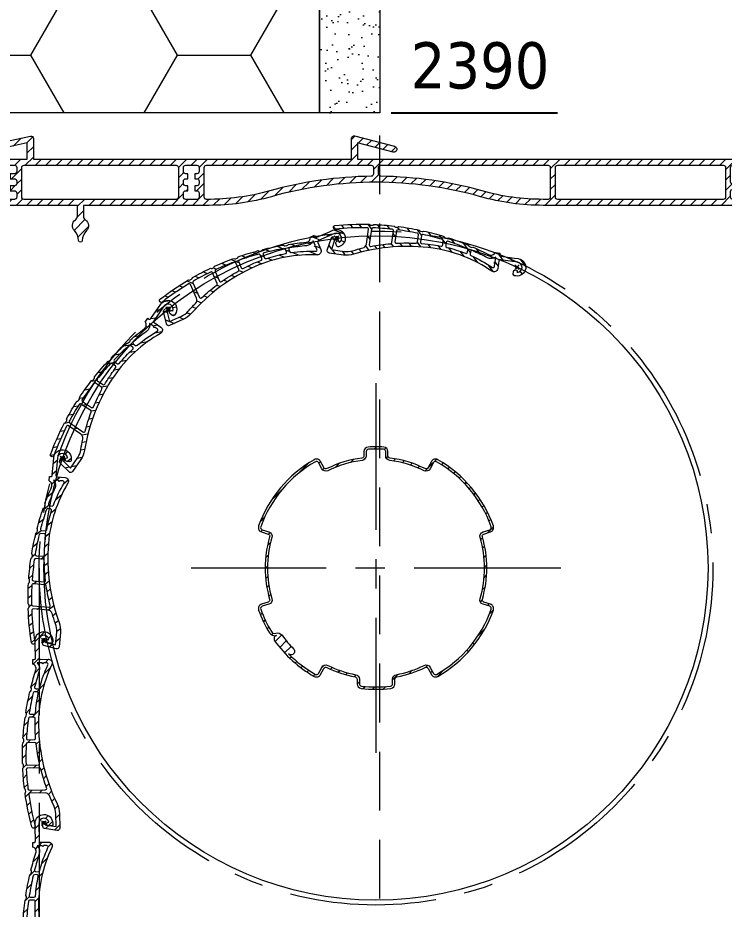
# Model space of a CAD drawing. Header units: millimetres. Extents: x -20000 to 230000, y -17405 to 25402.
# Drawn here: x 165039.1 to 165192.1, y -3788 to -3595.1 of the extents above; entities that cross this region are included whole.
import ezdxf

# ---------------------------------------------------------------- set-up
doc = ezdxf.new("R2010")
doc.units = ezdxf.units.MM
doc.header["$PDMODE"] = 35
doc.header["$PDSIZE"] = 0.5
doc.linetypes.add('AXES', pattern=[50.800000000000004, 31.75, -6.35, 6.35, -6.35])
doc.linetypes.add('CACHE', pattern=[9.524999999999999, 6.35, -3.175])
doc.layers.get('0').update_dxf_attribs({"lineweight": 13})
doc.layers.get('Defpoints').update_dxf_attribs({"true_color": 0xc2a584})
doc.layers.add('0 - Invisible', color=43, linetype='Continuous', lineweight=0, plot=False)
for name, color, linetype, lineweight in [('1 - Acier', 160, 'Continuous', 13), ('1 - Axe', 1, 'AXES', 0), ('1 - Cotation', 32, 'Continuous', 13), ('1 - INTERROMPU', 253, 'CACHE', 13), ('1 - Isolant', 132, 'Continuous', 13), ('1 - Platre', 252, 'Continuous', 13), ('1 - PVC', 7, 'Continuous', 13)]:
    doc.layers.add(name, color=color, linetype=linetype, lineweight=lineweight)
doc.styles.add('Texte Poralu', font='tahomabd.ttf')
doc.dimstyles.new('100 - 1000', dxfattribs={"dimtxt": 15, "dimasz": 15, "dimexe": 5, "dimexo": 2.5, "dimgap": 8, "dimtad": 1, "dimdec": 1, "dimtxsty": 'Texte Poralu', "dimcen": 10, "dimazin": 0, "dimtfac": 1, "dimtdec": 1, "dimtmove": 0, "dimatfit": 3, "dimfxl": 1, "dimarcsym": 0})
doc.dimstyles.new('30 - 1000', dxfattribs={"dimtxt": 10, "dimasz": 10, "dimexe": 5, "dimexo": 2.5, "dimgap": 5, "dimtad": 1, "dimdec": 1, "dimtxsty": 'Texte Poralu', "dimcen": 5, "dimazin": 0, "dimtfac": 1, "dimtdec": 1, "dimtmove": 0, "dimatfit": 3, "dimfxl": 1, "dimarcsym": 0})

# ---------------------------------------------------------------- blocks, each defined once
blk = doc.blocks.new('*U473')
at = {"layer": '1 - Isolant'}
h = blk.add_hatch(dxfattribs=at)
h.set_pattern_fill('HONEY', color=256, scale=5)
h.set_pattern_definition([(0, (-58597.14088961185, -19397.49265059368), (23.8125, 13.748153225), [15.875, -31.75]), (120, (-58597.14088961185, -19397.49265059368), (-23.81249994797095, 13.74815331511695), [15.87499999999993, -31.74999999999986]), (59.99999999999999, (-58597.14088961185, -19397.49265059368), (5.202904551637744e-08, 27.49630654011694), [-31.75, 15.875])])
h.paths.add_polyline_path([(9.553002256405232e-11, -300.0000000003563), (87.00000000008097, -300.0000000003563), (86.99999999999818, -190), (-1.818989403545856e-12, -190)])
at = {"layer": '1 - Platre'}
h = blk.add_hatch(dxfattribs=at)
h.set_pattern_fill('AR-SAND', color=256, scale=0.1)
h.set_pattern_definition([(37.50000000000001, (-58597.14088961185, -19397.49265059368), (-0.1600031295984046, 4.894132373293424), [0, -3.860800000000001, 0, -4.318000000000001, 0, -4.1275]), (7.499999999999999, (-58597.14088961185, -19397.49265059368), (4.495232831380027, 7.168251005683543), [0, -2.0828, 0, -3.4798, 0, -1.3335]), (327.5, (-58600.26508961185, -19397.49265059368), (7.90992370241458, 0.01437184678545691), [0, -1.27, 0, -4.572, 0, -5.969]), (317.5, (-58600.26508961185, -19397.49265059368), (7.635564524722972, 2.229293232572162), [0, -0.635, 0, -2.9972, 0, -3.429])])
h.paths.add_polyline_path([(100.0000000000882, -300.0000000003563), (99.99999999999818, -190), (86.99999999999818, -190), (87.00000000008097, -300.0000000003563)])
at = {"layer": '0 - Invisible'}
for points in [[(9.553002256405232e-11, -300.0000000003563), (87.00000000008097, -300.0000000003563)], [(87.00000000008097, -300.0000000003563), (100.0000000000882, -300.0000000003563)]]:
    blk.add_lwpolyline(points, dxfattribs=at)
at = {"layer": '1 - Isolant'}
blk.add_lwpolyline([(87.00000000008097, -300.0000000003563), (86.99999999999818, -190), (-1.818989403545856e-12, -190), (9.553002256405232e-11, -300.0000000003563)], dxfattribs=at)
at = {"layer": '1 - Platre'}
blk.add_lwpolyline([(100.0000000000882, -300.0000000003563), (99.99999999999818, -190), (86.99999999999818, -190), (87.00000000008097, -300.0000000003563)], dxfattribs=at)
blk = doc.blocks.new('*D1036')
at = {"layer": '1 - Cotation', "color": 0, "lineweight": -2, "transparency": 16777216}
for p, q in [((165415.0000000001, -3505.668358777199), (165357.4999999999, -3505.668358777199)), ((165362.4999999999, -3520.668358777199), (165362.4999999999, -3790.668358777184)), ((165020.0000000001, -3805.668358777184), (165367.4999999999, -3805.668358777184))]:
    blk.add_line(p, q, dxfattribs=at)
at = {"layer": '1 - Cotation', "color": 0, "transparency": 16777216}
for points in [[(165359.9999999999, -3520.668358777199), (165364.9999999999, -3520.668358777199), (165362.4999999999, -3505.668358777199)], [(165359.9999999999, -3790.668358777184), (165364.9999999999, -3790.668358777184), (165362.4999999999, -3805.668358777184)]]:
    blk.add_solid(points, dxfattribs=at)
at = {"layer": 'Defpoints', "color": 0, "transparency": 16777216}
for p in [(165417.5000000001, -3505.668358777199), (165017.5000000001, -3805.668358777184), (165362.4999999999, -3805.668358777184)]:
    blk.add_point(p, dxfattribs=at)
at = {"layer": '1 - Cotation', "color": 0, "transparency": 16777216, "insert": (165346.9999999999, -3655.668358777164), "char_height": 15, "attachment_point": 5, "rotation": 90, "style": 'Texte Poralu'}
blk.add_mtext('RET', dxfattribs=at)
blk = doc.blocks.new('*D1045')
at = {"layer": 'Defpoints', "color": 0, "lineweight": -2, "transparency": 16777216}
for p, q in [((165020.0000000001, -3505.668358777199), (165273.2423101744, -3505.668358777199)), ((165268.2423101744, -3795.668358777184), (165268.2423101744, -3515.668358777199)), ((165020.0000000001, -3805.668358777184), (165273.2423101744, -3805.668358777184))]:
    blk.add_line(p, q, dxfattribs=at)
at = {"layer": 'Defpoints', "color": 0, "transparency": 16777216}
for p in [(165017.5000000001, -3505.668358777199), (165268.2423101744, -3505.668358777199), (165017.5000000001, -3805.668358777184)]:
    blk.add_point(p, dxfattribs=at)
for points in [[(165266.5756435077, -3515.668358777199), (165269.908976841, -3515.668358777199), (165268.2423101744, -3505.668358777199)], [(165266.5756435077, -3795.668358777184), (165269.908976841, -3795.668358777184), (165268.2423101744, -3805.668358777184)]]:
    blk.add_solid(points, dxfattribs=at)
at = {"layer": 'Defpoints', "color": 0, "transparency": 16777216, "insert": (165258.034116756, -3655.668358777164), "char_height": 10, "attachment_point": 5, "rotation": 90, "style": 'Texte Poralu'}
blk.add_mtext('300', dxfattribs=at)
blk = doc.blocks.new('Rehau - VR MB 190 - Caisson face dessus')
at = {"layer": '1 - PVC'}
h = blk.add_hatch(dxfattribs=at)
h.set_pattern_fill('ANSI31', color=256, scale=0.5, style=0)
h.set_pattern_definition([(45, (0, -23), (-1.122532015133644, 1.122532015133644), [])])
h.paths.add_polyline_path([(0, 0), (-1.30000000000291, 0), (-1.30000000000291, -5), (-103.6000000000058, -5), (-103.6000000000058, -1.499729683448095), (-95.91209513525246, -3.479464190488216, 1), (-95.58790486474754, -2.220535809523426), (-104.2753114344086, 0.01658325811149552, 0.4901149396407558), (-104.8999999999942, -0.4676199653767981), (-104.8999999999942, -5), (-173.8000000000029, -5), (-173.8000000000029, -0.5059667757595889, 0.4779336225910771), (-174.4054816911375, -0.01721979328431189), (-184.5871261984867, -2.214628922869451, 1), (-184.3128738015221, -3.48537107714219), (-175.1000000000058, -1.497042670496739), (-175.1000000000058, -5), (-192.1000000000058, -5, 0.4142135623730951), (-195.1000000000058, -8), (-195.1000000000058, -22.5), (-192.8000000000029, -22.5, 0.6681786379194443), (-192.0928932188108, -20.79289321880788), (-193.8000000000029, -19.08578643761575), (-193.8000000000029, -8, -0.4142135623730951), (-192.1000000000058, -6.299999999988358), (-183.6000000000058, -6.299999999988358, -0.4142135623730951), (-183.1000000000058, -6.799999999988358), (-183.1000000000058, -22.5, 0.7002075382097579), (-182.2169777784438, -22.82139380485751), (-180.5169777784467, -20.79541269742185, 0.3888787318536968), (-180.5464466094127, -20.12046550196828), (-181.8000000000029, -18.86691211140715), (-181.8000000000029, -15), (-164.25, -15), (-164.25, -17.32876848225715, -0.2490694201742619), (-164.6900000000023, -18.1572610893636, 0.4738594639456429), (-164.9018622759031, -20.4693856893573), (-164.8999908398982, -20.4712232426391, -0.2004692442629366), (-163.9999967667973, -22.60160820331657, 0.9956274607924341), (-163.2000045008317, -22.60189747536788), (-163.2000032293581, -22.6016073289793, -0.200469168454592), (-162.3000091598951, -20.47122324269731, 0.4726726556039848), (-162.5030204101786, -18.162007441686), (-162.5099999960512, -18.15726109204115, -0.2490694214405701), (-162.9499999999971, -17.32876848225715), (-162.9499999999971, -15), (-135.7939221417182, -15, 0.06874593423649897), (-122.2381460586766, -13.12734082399402, -0.1381447409988733), (-76.961853941335, -13.12734082399402, 0.06874593423648462), (-63.40607785827888, -15), (-16.64432660114835, -15, -0.5205670505521435), (-16.17448029074876, -15.67101007164456), (-17.86984631039377, -20.32898992835544, 0.5205670505517205), (-17.39999999999418, -21), (-15.0893637824629, -21, -0.3394542588623574), (-14.89617861720035, -21.14823619095841), (-14.39999999999418, -23), (-0.5, -23, 0.4142135623730951), (0, -22.5), (0, -20.15000000002328, 1), (-1.30000000000291, -20.15000000002328), (-1.30000000000291, -21.20000000001164, -0.4142135623730951), (-1.80000000000291, -21.70000000001164), (-7, -21.70000000001164, -0.4142135623730951), (-7.5, -21.20000000001164), (-7.5, -15.79999999998836, -0.4142135623730951), (-7, -15.29999999998836), (-1.80000000000291, -15.29999999998836, -0.4142135623730951), (-1.30000000000291, -15.79999999998836), (-1.30000000000291, -16.75, 1), (-0.8000000000029104, -16.75), (-0.8000000000029104, -16.70000000001164, -0.4142135623730951), (-0.6000000000058208, -16.5), (0.8999999999941792, -16.5, 0.4142135623737055), (1.5, -15.90000000002328, 0.4142135623728544), (0.8999999999941792, -15.20000000001164), (0, -15.20000000001164)])
h.paths.add_polyline_path([(-140.8000000000029, -9.25), (-140.3500000000058, -9.25), (-140.3500000000058, -8.150000000023283), (-140.8000000000029, -8.150000000023283, -0.4142135623730951), (-141.3000000000029, -7.650000000023283), (-141.3000000000029, -6.799999999988358, -0.4142135623730951), (-140.8000000000029, -6.299999999988358), (-138.3999999999942, -6.299999999988358, -0.4142135623730951), (-137.8999999999942, -6.799999999988358), (-137.8999999999942, -7.650000000023283, -0.4142135623730951), (-138.3999999999942, -8.150000000023283), (-138.8500000000058, -8.150000000023283), (-138.8500000000058, -9.25), (-138.3999999999942, -9.25, -0.4142135623731618), (-137.8999999999942, -9.75), (-137.8999999999942, -10.25, -0.4142135623730951), (-138.3999999999942, -10.75), (-138.8500000000058, -10.75), (-138.8500000000058, -11.84999999997672), (-138.3999999999942, -11.84999999997672, -0.4142135623730951), (-137.8999999999942, -12.34999999997672), (-137.8999999999942, -13.20000000001164, -0.4142135623730951), (-138.3999999999942, -13.70000000001164), (-140.8000000000029, -13.70000000001164, -0.4142135623730951), (-141.3000000000029, -13.20000000001164), (-141.3000000000029, -12.34999999997672, -0.4142135623730951), (-140.8000000000029, -11.84999999997672), (-140.3500000000058, -11.84999999997672), (-140.3500000000058, -10.75), (-140.8000000000029, -10.75, -0.4142135623730951), (-141.3000000000029, -10.25), (-141.3000000000029, -9.75, -0.4142135623730951)], flags=16)
h.paths.add_polyline_path([(-142.3999999999942, -13.20000000001164, -0.4142135623730951), (-142.8999999999942, -13.70000000001164), (-175.8000000000029, -13.70000000001164, -0.4142135623730951), (-176.3000000000029, -13.20000000001164), (-176.3000000000029, -6.799999999988358, -0.4142135623730951), (-175.8000000000029, -6.299999999988358), (-142.8999999999942, -6.299999999988358, -0.4142135623730951), (-142.3999999999942, -6.799999999988358)], flags=16)
h.paths.add_polyline_path([(-136.8000000000029, -6.799999999988358, -0.4142135623730951), (-136.3000000000029, -6.299999999988358), (-100.6499999999942, -6.299999999988358, -0.4142135623728953), (-100.1499999999942, -6.799999999988358), (-100.1499999999942, -8.206462730187923, -0.4106126821967224), (-100.6438452520524, -8.706424847827293, 0.06565458274629217), (-122.5905962362449, -11.87602996238274, -0.06875213837987151), (-136.3025589063182, -13.69897293968825, -0.4127153763888642), (-136.8000000000029, -13.19897948770085)], flags=16)
h.paths.add_polyline_path([(-177.3999999999942, -9.75), (-177.3999999999942, -10.25, -0.4142135623730951), (-177.8999999999942, -10.75), (-178.8500000000058, -10.75), (-178.8500000000058, -11.84999999997672), (-177.8999999999942, -11.84999999997672, -0.4142135623730951), (-177.3999999999942, -12.34999999997672), (-177.3999999999942, -13.20000000001164, -0.4142135623730951), (-177.8999999999942, -13.70000000001164), (-181.3000000000029, -13.70000000001164, -0.4142135623730951), (-181.8000000000029, -13.20000000001164), (-181.8000000000029, -12.54999999998836, -0.4142135623730951), (-181.3000000000029, -12.04999999998836), (-180.3500000000058, -12.04999999998836), (-180.3500000000058, -10.75), (-181.3000000000029, -10.75, -0.4142135623730951), (-181.8000000000029, -10.25), (-181.8000000000029, -9.75, -0.4142135623730951), (-181.3000000000029, -9.25), (-180.3500000000058, -9.25), (-180.3500000000058, -7.950000000011642), (-181.3000000000029, -7.950000000011642, -0.4142135623730951), (-181.8000000000029, -7.450000000011642), (-181.8000000000029, -6.799999999988358, -0.4142135623730951), (-181.3000000000029, -6.299999999988358), (-177.8999999999942, -6.299999999988358, -0.4142135623730951), (-177.3999999999942, -6.799999999988358), (-177.3999999999942, -7.650000000023283, -0.4142135623730951), (-177.8999999999942, -8.150000000023283), (-178.8500000000058, -8.150000000023283), (-178.8500000000058, -9.25), (-177.8999999999942, -9.25, -0.4142135623728953)], flags=16)
h.paths.add_polyline_path([(-99.05000000000291, -8.206462730187923), (-99.05000000000291, -6.799999999988358, -0.4142135623730951), (-98.55000000000291, -6.299999999988358), (-62.35000000000582, -6.299999999988358, -0.4142135623728953), (-61.85000000000582, -6.799999999988358), (-61.85000000000582, -13.20000000001164, -0.4142135623725623), (-62.34999999999127, -13.70000000001164), (-63.40607785827888, -13.70000000001164, -0.06874593423649415), (-76.60940376317012, -11.87602996255737, 0.06565458274807222), (-98.55615474794467, -8.706424847827293, -0.4106126821957295)], flags=16)
h.paths.add_polyline_path([(-60.75, -6.799999999988358, -0.4142135623730951), (-60.25, -6.299999999988358), (-24.39999999999418, -6.299999999988358, -0.4142135623730285), (-23.89999999999418, -6.799999999988358), (-23.89999999999418, -13.20000000001164, -0.4142135623728287), (-24.39999999999418, -13.70000000001164), (-60.25, -13.70000000001164, -0.4142135623736944), (-60.75, -13.20000000001164)], flags=16)
h.paths.add_polyline_path([(-22.80000000000291, -6.799999999988358, -0.4142135623730951), (-22.30000000000291, -6.299999999988358), (-19.89999999999418, -6.299999999988358, -0.4142135623730951), (-19.39999999999418, -6.799999999988358), (-19.39999999999418, -9.900000000023283, -0.4142135623736278), (-19.89999999999418, -10.40000000002328), (-20.35000000000582, -10.40000000002328), (-20.35000000000582, -11.5), (-19.89999999999418, -11.5, -0.4142135623730951), (-19.39999999999418, -12), (-19.39999999999418, -13.20000000001164, -0.4142135623730951), (-19.89999999999418, -13.70000000001164), (-19.94999999999709, -13.70000000001164, -0.4142135623730951), (-20.44999999999709, -13.20000000001164), (-21.75, -13.20000000001164, -0.4142135623730951), (-22.25, -13.70000000001164), (-22.30000000000291, -13.70000000001164, -0.4142135623723626), (-22.80000000000291, -13.20000000001164), (-22.80000000000291, -12, -0.414213562372296), (-22.30000000000291, -11.5), (-21.85000000000582, -11.5), (-21.85000000000582, -10.40000000002328), (-22.30000000000291, -10.40000000002328, -0.4142135623725622), (-22.80000000000291, -9.900000000023283)], flags=16)
h.paths.add_polyline_path([(-18.30000000000291, -6.799999999988358, -0.4142135623730951), (-17.80000000000291, -6.299999999988358), (-1.80000000000291, -6.299999999988358, -0.4142135623730951), (-1.30000000000291, -6.799999999988358), (-1.30000000000291, -13.5, -0.4142135623736278), (-1.80000000000291, -14), (-7, -14, 0.4142135623731321), (-8.80000000000291, -15.79999999998836), (-8.80000000000291, -21.20000000001164, -0.4142135623730951), (-9.30000000000291, -21.70000000001164), (-13.40247491562332, -21.70000000001164), (-13.6426914826443, -20.8034995670896, 0.336273883426644), (-15.08080011735728, -19.70000000001164), (-16.25748159459908, -19.70000000001164), (-14.95287988372729, -16.11563625797862, 0.5205670505517457), (-16.64432660114835, -13.70000000001164), (-17.80000000000291, -13.70000000001164, -0.4142135623730951), (-18.30000000000291, -13.20000000001164)], flags=16)
for points in [[(-76.961853941335, -13.12734082399402, 0.1381447409988704), (-122.2381460586766, -13.12734082399402, -0.06874593423649415), (-135.7939221417182, -15), (-162.9499999999971, -15), (-162.9499999999971, -17.32876848225715, 0.2475759155176926), (-162.5146530638158, -18.15409685176564), (-162.5099999999948, -18.1572610893636, -0.4743948554258062), (-162.3000091598951, -20.47122324269731, 0.2002812641760695), (-163.1999937297951, -22.59943953668699), (-163.2000032331998, -22.60160820331657, -0.9959875415723302), (-163.9999967667973, -22.60160820331657, 0.2004692442629365), (-164.8999908398982, -20.4712232426391), (-164.9018622759031, -20.4693856893573, -0.4738594639456926), (-164.6900000000023, -18.1572610893636, 0.2490694201741676), (-164.25, -17.32876848225715), (-164.25, -15), (-181.8000000000029, -15), (-181.8000000000029, -18.86691211140715), (-180.5464466094127, -20.12046550196828, -0.3888787318536968), (-180.5169777784467, -20.79541269742185), (-182.2169777784438, -22.82139380485751, -0.7002075382097577), (-183.1000000000058, -22.5), (-183.1000000000058, -6.799999999988358, 0.414213562373095), (-183.6000000000058, -6.299999999988358), (-192.1000000000058, -6.299999999988358, 0.414213562373095), (-193.8000000000029, -8), (-193.8000000000029, -19.08578643761575), (-192.0928932188108, -20.79289321880788, -0.6681786379194442), (-192.8000000000029, -22.5), (-195.1000000000058, -22.5), (-195.1000000000058, -8, -0.414213562373095), (-192.1000000000058, -5), (-175.1000000000058, -5), (-175.1000000000058, -1.497042670496739), (-184.3128738015221, -3.48537107714219, -1.000000000000468), (-184.5871261984867, -2.214628922869451), (-174.4054816911375, -0.01721979328431189, -0.4779336225910769), (-173.8000000000029, -0.5059667757595889), (-173.8000000000029, -5), (-104.8999999999942, -5), (-104.8999999999942, -0.4676199653767981, -0.4901149396407558), (-104.2753114344086, 0.01658325811149552), (-95.58790486474754, -2.220535809523426, -0.9999999999990626), (-95.91209513525246, -3.479464190488216), (-103.6000000000058, -1.499729683448095), (-103.6000000000058, -5), (-1.30000000000291, -5), (-1.30000000000291, 0), (0, 0), (0, -15.20000000001164), (0.8999999999941792, -15.20000000001164, -0.4142135623734577), (1.5, -15.90000000002328, -0.414213562373095), (0.8999999999941792, -16.5), (-0.6000000000058208, -16.5, 0.414213562373095), (-0.8000000000029104, -16.70000000001164), (-0.8000000000029104, -16.75, -0.9999999999999999), (-1.30000000000291, -16.75), (-1.30000000000291, -15.79999999998836, 0.414213562373095), (-1.80000000000291, -15.29999999998836), (-7, -15.29999999998836, 0.414213562373095), (-7.5, -15.79999999998836), (-7.5, -21.20000000001164, 0.414213562373095), (-7, -21.70000000001164), (-1.80000000000291, -21.70000000001164, 0.414213562373095), (-1.30000000000291, -21.20000000001164), (-1.30000000000291, -20.15000000002328, -0.9999999999999999), (0, -20.15000000002328), (0, -22.5, -0.414213562373095), (-0.5, -23), (-14.39999999999418, -23), (-14.89617861720035, -21.14823619095841, 0.3394542588623574), (-15.0893637824629, -21), (-17.39999999999418, -21, -0.5205670505517206), (-17.86984631039377, -20.32898992835544), (-16.17448029074876, -15.67101007164456, 0.5205670505521435), (-16.64432660114835, -15), (-63.40607785827888, -15, -0.06874593423649415)], [(-177.3999999999942, -13.20000000001164, -0.414213562373095), (-177.8999999999942, -13.70000000001164), (-181.3000000000029, -13.70000000001164, -0.414213562373095), (-181.8000000000029, -13.20000000001164), (-181.8000000000029, -12.54999999998836, -0.414213562373095), (-181.3000000000029, -12.04999999998836), (-180.3500000000058, -12.04999999998836), (-180.3500000000058, -10.75), (-181.3000000000029, -10.75, -0.414213562373095), (-181.8000000000029, -10.25), (-181.8000000000029, -9.75, -0.414213562373095), (-181.3000000000029, -9.25), (-180.3500000000058, -9.25), (-180.3500000000058, -7.950000000011642), (-181.3000000000029, -7.950000000011642, -0.414213562373095), (-181.8000000000029, -7.450000000011642), (-181.8000000000029, -6.799999999988358, -0.414213562373095), (-181.3000000000029, -6.299999999988358), (-177.8999999999942, -6.299999999988358, -0.414213562373095), (-177.3999999999942, -6.799999999988358), (-177.3999999999942, -7.650000000023283, -0.414213562373095), (-177.8999999999942, -8.150000000023283), (-178.8500000000058, -8.150000000023283), (-178.8500000000058, -9.25), (-177.8999999999942, -9.25, -0.414213562373095), (-177.3999999999942, -9.75), (-177.3999999999942, -10.25, -0.414213562373095), (-177.8999999999942, -10.75), (-178.8500000000058, -10.75), (-178.8500000000058, -11.84999999997672), (-177.8999999999942, -11.84999999997672, -0.414213562373095), (-177.3999999999942, -12.34999999997672)], [(-176.3000000000029, -13.20000000001164), (-176.3000000000029, -6.799999999988358, -0.414213562373095), (-175.8000000000029, -6.299999999988358), (-142.8999999999942, -6.299999999988358, -0.414213562373095), (-142.3999999999942, -6.799999999988358), (-142.3999999999942, -13.20000000001164, -0.414213562373095), (-142.8999999999942, -13.70000000001164), (-175.8000000000029, -13.70000000001164, -0.414213562373095)], [(-141.3000000000029, -12.34999999997672, -0.414213562373095), (-140.8000000000029, -11.84999999997672), (-140.3500000000058, -11.84999999997672), (-140.3500000000058, -10.75), (-140.8000000000029, -10.75, -0.414213562373095), (-141.3000000000029, -10.25), (-141.3000000000029, -9.75, -0.414213562373095), (-140.8000000000029, -9.25), (-140.3500000000058, -9.25), (-140.3500000000058, -8.150000000023283), (-140.8000000000029, -8.150000000023283, -0.414213562373095), (-141.3000000000029, -7.650000000023283), (-141.3000000000029, -6.799999999988358, -0.414213562373095), (-140.8000000000029, -6.299999999988358), (-138.3999999999942, -6.299999999988358, -0.414213562373095), (-137.8999999999942, -6.799999999988358), (-137.8999999999942, -7.650000000023283, -0.414213562373095), (-138.3999999999942, -8.150000000023283), (-138.8500000000058, -8.150000000023283), (-138.8500000000058, -9.25), (-138.3999999999942, -9.25, -0.414213562373095), (-137.8999999999942, -9.75), (-137.8999999999942, -10.25, -0.414213562373095), (-138.3999999999942, -10.75), (-138.8500000000058, -10.75), (-138.8500000000058, -11.84999999997672), (-138.3999999999942, -11.84999999997672, -0.414213562373095), (-137.8999999999942, -12.34999999997672), (-137.8999999999942, -13.20000000001164, -0.414213562373095), (-138.3999999999942, -13.70000000001164), (-140.8000000000029, -13.70000000001164, -0.414213562373095), (-141.3000000000029, -13.20000000001164)], [(-136.8000000000029, -13.19897948775906), (-136.8000000000029, -6.799999999988358, -0.414213562373095), (-136.3000000000029, -6.299999999988358), (-100.6499999999942, -6.299999999988358, -0.414213562373095), (-100.1499999999942, -6.799999999988358), (-100.1499999999942, -8.206462730187923, -0.4106126821967224), (-100.6438452520524, -8.706424847827293, 0.06565458274629217), (-122.5905962362449, -11.87602996238274, -0.06875213837987151), (-136.3025589063182, -13.69897293968825, -0.4127153763857373)], [(-63.40607785827888, -13.70000000001164, -0.06874593423649415), (-76.60940376317012, -11.87602996255737, 0.06565458274807222), (-98.55615474794467, -8.706424847827293, -0.4106126821959256), (-99.05000000000291, -8.206462730187923), (-99.05000000000291, -6.799999999988358, -0.414213562373095), (-98.55000000000291, -6.299999999988358), (-62.35000000000582, -6.299999999988358, -0.414213562373095), (-61.85000000000582, -6.799999999988358), (-61.85000000000582, -13.20000000001164, -0.414213562373095), (-62.35000000000582, -13.70000000001164)], [(-60.25, -13.70000000001164, -0.414213562373095), (-60.75, -13.20000000001164), (-60.75, -6.799999999988358, -0.414213562373095), (-60.25, -6.299999999988358), (-24.39999999999418, -6.299999999988358, -0.414213562373095), (-23.89999999999418, -6.799999999988358), (-23.89999999999418, -13.20000000001164, -0.4142135623738942), (-24.39999999999418, -13.70000000001164)], [(-21.75, -13.20000000001164, -0.414213562373095), (-22.25, -13.70000000001164), (-22.30000000000291, -13.70000000001164, -0.414213562373095), (-22.80000000000291, -13.20000000001164), (-22.80000000000291, -12, -0.414213562373095), (-22.30000000000291, -11.5), (-21.85000000000582, -11.5), (-21.85000000000582, -10.40000000002328), (-22.30000000000291, -10.40000000002328, -0.414213562373095), (-22.80000000000291, -9.900000000023283), (-22.80000000000291, -6.799999999988358, -0.414213562373095), (-22.30000000000291, -6.299999999988358), (-19.89999999999418, -6.299999999988358, -0.414213562373095), (-19.39999999999418, -6.799999999988358), (-19.39999999999418, -9.900000000023283, -0.414213562373095), (-19.89999999999418, -10.40000000002328), (-20.35000000000582, -10.40000000002328), (-20.35000000000582, -11.5), (-19.89999999999418, -11.5, -0.414213562373095), (-19.39999999999418, -12), (-19.39999999999418, -13.20000000001164, -0.414213562373095), (-19.89999999999418, -13.70000000001164), (-19.94999999999709, -13.70000000001164, -0.414213562373095), (-20.44999999999709, -13.20000000001164)], [(-14.95287988372729, -16.11563625797862, 0.5205670505519059), (-16.64432660114835, -13.70000000001164), (-17.80000000000291, -13.70000000001164, -0.414213562373095), (-18.30000000000291, -13.20000000001164), (-18.30000000000291, -6.799999999988358, -0.414213562373095), (-17.80000000000291, -6.299999999988358), (-1.80000000000291, -6.299999999988358, -0.414213562373095), (-1.30000000000291, -6.799999999988358), (-1.30000000000291, -13.5, -0.414213562373095), (-1.80000000000291, -14), (-7, -14, 0.414213562373095), (-8.80000000000291, -15.79999999998836), (-8.80000000000291, -21.20000000001164, -0.414213562373095), (-9.30000000000291, -21.70000000001164), (-13.40247491562332, -21.70000000001164), (-13.63825860340148, -20.82004329765914, 0.3394542588655843), (-15.08080011737184, -19.70000000001164), (-16.25748159459908, -19.70000000001164)]]:
    blk.add_lwpolyline(points, format="xyb", close=True, dxfattribs=at)
blk = doc.blocks.new('Rehau - Lame PVC 37mm')
at = {"layer": '1 - PVC', "linetype": 'ByBlock'}
h = blk.add_hatch(dxfattribs=at)
h.set_pattern_fill('ANSI31', color=256, scale=0.5, angle=0.126606431771055, style=0)
h.set_pattern_definition([(45.12660643177106, (-93264.76008070685, -324254.690680484), (-1.125009730554089, 1.120048818649712), [])])
h.paths.add_polyline_path([(1.714819504019033, -5.214318746251593, 0.5511978196300185), (0.9723604141890974, -4.083444039644746), (-0.7273737736850308, -4.113505487230213, -0.4142135623728732), (-1.032631826981742, -3.818857356514854), (-1.099828003907533, -0.01945152490407054, -0.9125200992130532), (1.0779596124612, 0.2190960380667093), (0.9963069990171789, 0.2176519324257242, 1), (1.010453562585099, -0.5822229794739542), (1.610359746538961, -0.5716130568343942, 0.4142135623730951), (1.905007877181561, -0.2663550035376829), (1.899702915832677, 0.03359808846835222, 1), (-1.899702915836315, -0.03359808844288636), (-1.884724016594191, -0.8805349201011268), (-1.832506738925076, -3.833003920111878, -0.4142135623729841), (-2.127154869553124, -4.138261973408589), (-2.427107961530055, -4.143566934815681), (-2.409424757077431, -5.143410574719383, -0.4257673716841065), (-1.728794576616565, -6.414352431618681, 0.01620998676106852), (-2.807218696574637, -10.15122786893517, -0.2671777657055815), (-2.697188484542494, -10.53475884588443), (-2.778296076039624, -10.86630664587028, -0.2671777657425786), (-3.052953319218432, -11.15573030869018, 0.01918080816048403), (-3.935336504802763, -15.67203984149273, -0.2671777657709143), (-3.789811995027776, -16.04355737126207), (-3.836533881172727, -16.36097780337332, -0.2671777657425248), (-4.082936195396542, -16.67480666972006, 0.01888716454936471), (-4.534981043079824, -21.18350525161259, -0.2671777657769592), (-4.355786255358908, -21.54000474095119), (-4.372449649354166, -21.84942247539766, -0.2671777657426368), (-4.588894852351586, -22.18461515418494, 0.0187627535662359), (-4.624574034549369, -26.68594990550082, -0.2671777657345661), (-4.413469406312288, -27.02453149653047), (-4.401808018565134, -27.33182858892724, -0.2671777657426213), (-4.586645303135811, -27.68543548365597, 0.01837873757177009), (-4.221003117521832, -32.07965683897964, -0.2671777657717513), (-3.980265355292431, -32.39785172844313), (-3.940207543915676, -32.70870834270499, -0.2671777657425649), (-4.092413365522589, -33.07753898903502, 0.03101518117592296), (-2.625569942438233, -40.36792677724043, 1), (-1.900885916738844, -40.17470912049066, -0.02919966321162377), (-3.289334213319307, -33.40112205968944, -0.4516523367025826), (-2.997735446393563, -33.05817854836823), (0.2356831054476061, -33.00099240541931, -0.3073428888730853), (1.176069518476652, -33.61532497040935, 0.01435219423901755), (2.14049702412558, -35.74930875645259, -0.109302778989515), (2.563766137782295, -37.51386061376434), (2.613087130388521, -40.30256788114093), (0.5272464262798167, -39.97269671103459), (0.3844792175350449, -39.47524169828284, 1), (-0.3844792176114424, -39.69592909027597), (-0.1538411499223002, -40.4995594473603, 0.2914734195860076), (0.0876563225301652, -40.71311900277396), (2.841259194492523, -41.14859530709691, 0.4663076581549498), (3.419284249057455, -40.64589149256244), (3.363641049711077, -37.49971405022552, 0.1093027789895115), (2.859749247754735, -35.39905707708567, -0.1093027789895104), (-1.171385168041525, -18.59380129243254, -0.1155842053063257)])
h.paths.add_polyline_path([(-0.9166498274153128, -10.24916626409868, -0.335883614058648), (-1.201496806143041, -10.47288385465981), (-1.726007824750923, -10.48216034071993, -0.4957600664359051), (-2.021798612537168, -10.10725403252763, -0.01521468926219881), (-1.015320242981034, -6.645554454198646, 0.2801881099124297), (-1.435206662676137, -4.876141486764027), (-0.4141582783649937, -4.858083255780002), (-0.2106529094762664, -5.054515342942977), (-0.01422082238605071, -4.851009974039698), (0.5856627663870313, -4.84040045099573, -0.5520752951784766), (0.8637499142187153, -5.265212978834825, 0.04310768850686422)], flags=16)
h.paths.add_polyline_path([(-1.215849515692753, -11.49257419801324, 0.03472395736807975), (-1.836135062827452, -15.71313996026765, -0.3868883310387825), (-2.129952629200488, -15.99016461127212), (-2.872086571240288, -16.00328996982898, -0.4663014169116254), (-3.173709820855947, -15.65648101347506, -0.01844035211968467), (-2.332719462430759, -11.36931076793007, -0.343231967596597), (-2.045964314516823, -11.13792073152035), (-1.514225438428184, -11.12851641375346, -0.4842344503837259)], flags=16)
h.paths.add_polyline_path([(-1.906005910410386, -16.95249199123828, 0.01345481004343663), (-1.921267897998405, -18.60706369580475, 0.01572310492447271), (-1.795441812750141, -21.16620497581789, -0.432755081400528), (-2.089163616374208, -21.49030333299197), (-3.479591235447515, -21.51489439392935, -0.4379676411720863), (-3.784306111834667, -21.19613431500511, -0.01815319870559571), (-3.359069727523092, -16.91631708173554, -0.370072937406993), (-3.067117869404683, -16.6568409374031), (-2.211115066269485, -16.6417016976211, -0.4300651966317783)], flags=16)
h.paths.add_polyline_path([(-1.979785667763281, -22.13847052784877, -0.3871052119924793), (-1.676330832111489, -22.40515723366298, 0.02617847497811702), (-0.9824034126959305, -26.61248454796623, -0.4735072290034421), (-1.27013965754486, -26.97667821492541), (-3.567846003150407, -27.01731538005879, -0.4104194707977294), (-3.873010013254316, -26.72655744357508, -0.0180344198400874), (-3.849896115470983, -22.45385213646114, -0.3969906432147893), (-3.555459060460635, -22.1663378399262)], flags=16)
h.paths.add_polyline_path([(-0.9874174502056121, -27.62177964842886, -0.3485453327675345), (-0.6912150010484766, -27.84839344963439, 0.02633114905108518), (0.5747041551639995, -31.94631982724422, -0.5159739035901226), (0.2984312789176329, -32.34978099314503), (-3.154149870215406, -32.41084323918221, -0.3838509352138054), (-3.457208556459591, -32.14753328166444, -0.01764771400800701), (-3.821172003184984, -27.98219843670267, -0.4242610169779951), (-3.526880386694756, -27.66669251334861)], flags=16)
at = {"layer": '0 - Invisible'}
for p in [(-3.092281986027956e-11, 1.582520781084895e-10), (-3.092281986027956e-11, -39.5855853942503)]:
    blk.add_point(p, dxfattribs=at)
at = {"layer": '1 - PVC', "linetype": 'ByBlock'}
for points in [[(-3.289334213071925, -33.40112206131926, 0.02919966320385258), (-1.900885916738844, -40.17470912054887, -0.9999999999999999), (-2.625569942481889, -40.3679267770658, -0.03101518117852496), (-4.092413365522589, -33.07753898903502, 0.2671777657324635), (-3.940207543915676, -32.70870834270499), (-3.980265355306983, -32.39785172838492, 0.2671777657397485), (-4.221003117405417, -32.07965683985276, -0.01837873758005834), (-4.586645303135811, -27.68543548371417, 0.2671777657518239), (-4.401808018565134, -27.33182858892724), (-4.413469406297736, -27.02453149653047, 0.2671777657417282), (-4.624574034563921, -26.68594990474412, -0.01876275355664801), (-4.588894852366138, -22.18461515412673, 0.2671777657508857), (-4.372449649354166, -21.84942247539766), (-4.355786255358908, -21.54000474089298, 0.2671777657372588), (-4.534981043036169, -21.1835052509723, -0.01888716455050119), (-4.082936195396542, -16.67480666972006, 0.2671777657419026), (-3.836533881172727, -16.36097780337332), (-3.789811995027776, -16.04355737114565, 0.2671777657522957), (-3.935336504700899, -15.67203984091066, -0.01918080815136809), (-3.052953319218432, -11.15573030869018, 0.2671777657502162), (-2.778296076039624, -10.86630664587028), (-2.697188484557046, -10.53475884594263, 0.267177765747893), (-2.807218696167183, -10.15122786736356, -0.01620998675948405), (-1.728794576631117, -6.414352431676889, 0.4257673716890519), (-2.409424757077431, -5.143410574719383), (-2.427107961530055, -4.143566934815681), (-2.127154869553124, -4.138261973408589, 0.4142135623729631), (-1.832506738925076, -3.833003920111878), (-1.884724016594191, -0.8805349201011268), (-1.899702915836315, -0.03359808844288636, -0.9999999999999999), (1.899702915832677, 0.03359808846835222), (1.905007877181561, -0.2663550034794753, -0.4142135623729631), (1.610359746538961, -0.5716130568343942), (1.010453562585099, -0.5822229794739542, -0.9999999999999999), (0.9963069990171789, 0.2176519324257242), (1.0779596124612, 0.2190960380667093, 0.9125200992270702), (-1.099828003907533, -0.01945152490407054), (-1.032631826981742, -3.818857356573062, 0.4142135623732269), (-0.7273737736850308, -4.113505487230213), (0.9723604141745454, -4.083444039644746, -0.5614278116822617), (1.704122234861643, -5.236912422597015, 0.1153731096880187), (-1.171385168056077, -18.59380129243254, 0.1093027789954767), (2.859749247696527, -35.39905707696926, -0.1093027789954768), (3.363641049711077, -37.49971405022552), (3.419284249057455, -40.64589149262065, -0.466307658155324), (2.841259194492523, -41.14859530709691), (0.0876563225301652, -40.71311900277396, -0.2914734195828252), (-0.1538411499223002, -40.4995594473603), (-0.3844792176114424, -39.69592909027597, -0.9999999999999999), (0.3844792175350449, -39.47524169828284), (0.5272464262798167, -39.97269671103459), (2.613087130388521, -40.30256788114093), (2.563766137767743, -37.51386061376434, 0.1093027789954768), (2.140497024533033, -35.74930875732571, -0.01435219424329574), (1.176069518476652, -33.61532497040935, 0.3073428888714501), (0.2356831054476061, -33.00099240541931), (-2.997735446408115, -33.05817854836823, 0.4516523367110575), (-3.289334213319307, -33.40112205968944)], [(-2.021798612537168, -10.10725403252763, 0.4957600664448506), (-1.726007824750923, -10.48216034071993), (-1.201496806143041, -10.47288385465981, 0.3358836140597884), (-0.9166498274444166, -10.24916626421509, -0.04310768850383705), (0.8637499142187153, -5.265212978834825, 0.5520752951731924), (0.5856627663870313, -4.84040045099573), (-0.01422082238605071, -4.851009974039698), (-0.2106529094762664, -5.054515342942977), (-0.4141582783649937, -4.858083255780002), (-1.435206662676137, -4.876141486764027, -0.2801881099195058), (-1.015320242588132, -6.645554452976285, 0.01521468926072562), (-2.021798612144266, -10.10725403095603)], [(-3.173709820870499, -15.65648101341685, 0.4663014169189348), (-2.872086571240288, -16.00328996982898), (-2.129952629200488, -15.99016461127212, 0.386888331042875), (-1.836135062856556, -15.71313996067511, -0.03472395737247747), (-1.215849515692753, -11.49257419801324, 0.4842344503849417), (-1.514225438428184, -11.12851641375346), (-2.045964314531375, -11.13792073152035, 0.3432319675936996), (-2.33271946228524, -11.369310767348, 0.01844035211630522), (-3.173709820637669, -15.65648101207807)], [(-3.359069727290262, -16.91631708010573, 0.01815319870867587), (-3.784306111834667, -21.19613431500511, 0.4379676411769976), (-3.479591235447515, -21.51489439392935), (-2.089163616374208, -21.49030333299197, 0.432755081393259), (-1.795441812837453, -21.16620497482836, -0.01572310491856358), (-1.921267897998405, -18.60706369580475, -0.01345481004580287), (-1.906005910410386, -16.95249199129648, 0.4300651966346739), (-2.211115066269485, -16.6417016976211), (-3.067117869404683, -16.6568409374031, 0.3700729373991513), (-3.35906972750854, -16.91631708173554)], [(-3.849896115529191, -22.45385213791633, 0.01803441983204547), (-3.873010013254316, -26.72655744351687, 0.4104194708001088), (-3.567846003150407, -27.01731538005879), (-1.27013965754486, -26.97667821492541, 0.4735072289982746), (-0.9824034128414496, -26.61248454732595, -0.0261784749699074), (-1.676330832111489, -22.40515723366298, 0.3871052119876621), (-1.979785667763281, -22.13847052784877), (-3.555459060475187, -22.1663378399262, 0.3969906432217504), (-3.849896115470983, -22.45385213646114)], [(-3.457208556459591, -32.14753328160623, 0.3838509352075903), (-3.154149870215406, -32.41084323918221), (0.2984312789176329, -32.34978099308682, 0.5159739035987541), (0.5747041555569012, -31.94631982829196, -0.02633114905923456), (-0.6912150010484766, -27.84839344963439, 0.3485453327689463), (-0.9874174502056121, -27.62177964842886), (-3.526880386694756, -27.66669251340682, 0.4242610169826571), (-3.821172003126776, -27.982198437634, 0.01764771400933436), (-3.457208556284968, -32.1475332828868)]]:
    blk.add_lwpolyline(points, format="xyb", dxfattribs=at)
blk = doc.blocks.new("Rehau - VR MB - Axe d'enroulement de tablier")
at = {"layer": '1 - Acier'}
h = blk.add_hatch(dxfattribs=at)
h.set_pattern_fill('ANSI31', color=256, scale=0.5, style=0)
h.set_pattern_definition([(45, (-94429.73005305721, -323941.0149462163), (-1.122532015133644, 1.122532015133644), [])])
edge = h.paths.add_edge_path(flags=16)
edge.add_arc((-21.96588990332745, -13.3412773284851), 0.7999999999996751, 211.2729630896235, 287.9005059251897)
edge.add_arc((-21.33579161133284, -15.29204029238004), 1.249999999726837, 35.63037270254131, 107.9005059352971, ccw=False)
edge.add_arc((-7.615632569013542e-10, 1.493916101935611e-10), 24.99999999947445, 215.6303726941473, 224.4546441695646)
edge.add_arc((-18.38048058901586, -18.03386906110109), 0.7500000000113819, -135.545355827518, 44.45464417248189, ccw=False)
edge.add_arc((-8.468958867524634e-10, -1.501625490618608e-10), 26.49999999922651, 224.4546441693966, 240.2957724963092)
edge.add_arc((-12.88359171021176, -22.58346883524683), 0.5000000000073289, 240.2957724925018, 332.4999999967936)
edge.add_line((-12.44008629362907, -22.81434314189255), (-11.75399033551912, -21.49636506903926))
edge.add_arc((-10.86697950241033, -21.95811368213353), 0.9999999998734146, 63.66938280978047, 152.5000000053166, ccw=False)
edge.add_arc((-6.891651693763379e-10, 5.76967806864559e-10), 23.49999999999732, 243.6693828061661, 259.1781965808758)
edge.add_arc((-4.600000000344014, -24.06428889403417), 1.00000000000532, -3.6851588447461836e-10, 79.17819657954198, ccw=False)
edge.add_line((-3.600000000338696, -24.0642888940406), (-3.600000000338696, -25.05898042579656))
edge.add_arc((-3.100000000420704, -25.05898042581894), 0.4999999999179918, 179.9999999974356, 262.9478742658943)
edge.add_arc((-1.41268768560635e-10, 2.111733010679018e-11), 25.74999999960844, 262.9478742679311, 277.052125731014)
edge.add_arc((3.099999999678372, -25.05898042579866), 0.4999999999945739, 277.0521257317812, 360.0000000002398)
edge.add_line((3.599999999672946, -25.05898042579656), (3.599999999672946, -24.0642888940406))
edge.add_arc((4.599999999657622, -24.06428889408087), 0.9999999999846763, 100.82180341778218, 179.9999999976927, ccw=False)
edge.add_arc((-1.296474039236273e-11, 3.787192781601334e-11), 23.49999999953728, 280.8218034195011, 296.3306171942108)
edge.add_arc((10.86697950176034, -21.95811368219294), 0.9999999999266584, 27.500000000692694, 116.3306171962287, ccw=False)
edge.add_line((11.75399033486792, -21.49636506898105), (12.44008629297787, -22.81434314189255))
edge.add_arc((12.88359170951471, -22.58346883540306), 0.4999999998945194, 207.499999989753, 299.704227494045)
edge.add_arc((-6.339426761314826e-10, 6.104006189389111e-10), 26.5000000002984, 299.7042275039267, 340.2957724959593)
edge.add_arc((24.47758742119476, -8.766282793329099), 0.4999999999794342, 340.295772492804, 432.4999999971266)
edge.add_line((24.62794032096463, -8.289424317982139), (23.21084598364723, -7.842616189713681))
edge.add_arc((23.51155178285295, -6.888899239156997), 0.9999999997275465, 163.6693828176229, 252.5000000130139, ccw=False)
edge.add_arc((4.30119939665019e-10, 4.255794667503525e-10), 23.49999999926575, 343.6693828040145, 376.330617194976)
edge.add_arc((23.51155178315607, 6.888899239895647), 0.9999999999867965, 107.49999999963839, 196.3306171950294, ccw=False)
edge.add_line((23.21084598366178, 7.84261619063318), (24.62794032092097, 8.28942431884343))
edge.add_arc((24.47758742103908, 8.766282794306806), 0.5000000001241475, 287.5000000111045, 379.704227515427)
edge.add_arc((-8.900968850866775e-11, 6.238813909931196e-10), 26.49999999969702, 19.70422750418447, 60.29577249621705)
edge.add_arc((12.88359170954601, 22.58346883610812), 0.5000000000073289, 60.2957724925018, 152.4999999967937)
edge.add_line((12.44008629296331, 22.81434314275384), (11.75399033495523, 21.49636506990055))
edge.add_arc((10.86697950179552, 21.95811368304681), 0.9999999999425947, 243.6693828084862, 332.5000000040221, ccw=False)
edge.add_arc((-4.564268962781171e-10, -5.452704954223009e-11), 23.50000000051385, 63.66938280548402, 82.73084469734921)
edge.add_arc((3.099999999669418, 24.3030862242139), 0.9999999999964732, 180.0000000002296, 262.73084469729554, ccw=False)
edge.add_line((2.099999999672946, 24.30308622420989), (2.099999999672946, 25.19925594180813))
edge.add_arc((1.599999999640343, 25.19925594182343), 0.500000000032603, 359.9999999982473, 446.3669422759312)
edge.add_arc((1.182207768879294e-10, 2.106297358750453e-10), 25.75000000021832, 86.36694227870586, 93.63305772333808)
edge.add_arc((-1.600000000344379, 25.19925594180208), 0.4999999999943183, 93.63305772162217, 179.9999999993059)
edge.add_line((-2.100000000338696, 25.19925594180813), (-2.100000000338696, 24.30308622420989))
edge.add_arc((-3.100000000455531, 24.30308622428395), 1.000000000116835, 277.26915529869075, 359.9999999957567, ccw=False)
edge.add_arc((-5.414646508938858e-10, 1.072223199116706e-09), 23.49999999931849, 97.26915530263538, 116.3306171945006)
edge.add_arc((-10.86697950231575, 21.95811368316442), 1.000000000021657, 207.4999999974572, 296.33061719299303, ccw=False)
edge.add_line((-11.75399033553367, 21.49636506995876), (-12.44008629364362, 22.81434314275384))
edge.add_arc((-12.88359171018046, 22.58346883626435), 0.4999999998945194, 27.49999998975302, 119.7042274940451)
edge.add_arc((-3.180744556630088e-11, 2.50890863640052e-10), 26.5000000002984, 119.7042275039267, 160.2957724959593)
edge.add_arc((-24.47758742188851, 8.766282794219494), 0.4999999999432553, 160.2957724948618, 252.4999999991844)
edge.add_line((-24.62794032163038, 8.289424318901638), (-23.21084598431298, 7.84261619063318))
edge.add_arc((-23.51155178354841, 6.888899240047392), 0.9999999997642355, -16.330617183498816, 72.50000001189221, ccw=False)
edge.add_arc((-1.195200383108386e-09, 4.648158462853443e-10), 23.49999999916225, 163.6693828040146, 196.330617194976)
edge.add_arc((-23.51155178385152, -6.888899239005251), 1.000000000023486, -72.49999999923989, 16.33061719615108, ccw=False)
edge.add_line((-23.21084598432753, -7.842616189771888), (-24.62794032158672, -8.289424317982139))
edge.add_arc((-24.47758742170483, -8.766282793445514), 0.5000000001241475, 107.5000000111044, 199.704227515427)
edge.add_arc((-2.93852053800947e-10, 4.360458660812583e-10), 26.50000000003032, 199.7042275043826, 211.272963091275)
edge.add_line((-22.64965301292068, -13.75657000844376), (-22.64965301315351, -13.7565700079781))
edge = h.paths.add_edge_path()
edge.add_arc((-12.88359171019389, -22.58346883525452), 0.9999999999901631, 240.2957724932637, 332.4999999970118)
edge.add_line((-11.99658087704847, -23.04521744853128), (-11.31048491893853, -21.72723937567798))
edge.add_arc((-10.86697950240936, -21.95811368220728), 0.4999999999060908, 63.66938281226072, 152.5000000057949, ccw=False)
edge.add_arc((-9.405995982092463e-10, 5.308962158778741e-10), 23.9999999998775, 243.6693828067591, 259.1781965814628)
edge.add_arc((-4.600000000371934, -24.0642888940294), 0.5000000000332379, -1.2839791452279314e-09, 79.17819657409768, ccw=False)
edge.add_line((-4.100000000338696, -24.0642888940406), (-4.100000000338696, -25.05898042579656))
edge.add_arc((-3.10000000045363, -25.05898042584714), 0.9999999998850657, 179.999999997102, 262.9478742676091)
edge.add_arc((-1.558206837889694e-10, 8.353495672963618e-11), 26.2499999996677, 262.9478742679421, 277.052125731023)
edge.add_arc((3.099999999678372, -25.05898042579415), 0.9999999999945749, 277.0521257312159, 359.9999999998618)
edge.add_line((4.099999999672946, -25.05898042579656), (4.099999999672946, -24.0642888940406))
edge.add_arc((4.599999999622428, -24.06428889408211), 0.4999999999494822, 100.82180341457013, 179.9999999952433, ccw=False)
edge.add_arc((-1.523421389038049e-10, 3.292655037512304e-11), 23.9999999995884, 280.8218034197782, 296.3306171945266)
edge.add_arc((10.86697950175114, -21.95811368220152), 0.4999999999365397, 27.4999999991644, 116.33061719627759, ccw=False)
edge.add_line((11.31048491828733, -21.72723937561977), (11.99658087638272, -23.04521744853128))
edge.add_arc((12.88359170949011, -22.58346883545526), 0.9999999998637426, 207.4999999937926, 299.7042274970589)
edge.add_arc((-7.279830072093318e-10, 6.901039739659609e-10), 27.00000000041661, 299.7042275038447, 340.2957724958604)
edge.add_arc((24.47758742123636, -8.76628279331522), 0.9999999999477436, 340.2957724926434, 432.49999999936)
edge.add_line((24.77829322073558, -7.812565842620188), (23.36119888338908, -7.36575771435173))
edge.add_arc((23.51155178293588, -6.888899239124156), 0.4999999997984965, 163.6693828232701, 252.5000000173913, ccw=False)
edge.add_arc((6.404334840226511e-10, 4.092894256670437e-10), 23.99999999905874, 343.6693828042075, 376.3306171951748)
edge.add_arc((23.51155178314989, 6.888899239899389), 0.4999999999916901, 107.499999997846, 196.3306171947198, ccw=False)
edge.add_line((23.36119888341818, 7.365757715271229), (24.77829322066282, 7.81256584348148))
edge.add_arc((24.4775874209477, 8.766282794364283), 1.00000000019175, 287.5000000092028, 379.7042275121768)
edge.add_arc((5.658051804857678e-11, 7.214318031856237e-10), 26.99999999952801, 19.70422750436178, 60.29577249635644)
edge.add_arc((12.88359170953451, 22.58346883611187), 0.9999999999976432, 60.29577249296883, 152.4999999969799)
edge.add_line((11.99658087638272, 23.04521744939257), (11.31048491836009, 21.72723937648107))
edge.add_arc((10.86697950181697, 21.95811368308402), 0.4999999999524776, 243.66938280551182, 332.4999999990462, ccw=False)
edge.add_arc((-3.764233369452086e-10, 1.401829763381102e-10), 24.00000000033685, 63.66938280556703, 82.73084469746551)
edge.add_arc((3.099999999636367, 24.30308622421127), 0.4999999999634206, 180.000000000158, 262.73084470164895, ccw=False)
edge.add_line((2.599999999672946, 24.30308622420989), (2.599999999672946, 25.19925594180813))
edge.add_arc((1.599999999671353, 25.19925594184206), 1.000000000001593, 359.9999999980558, 446.366942277681)
edge.add_arc((1.182207768881287e-10, -2.994582359860942e-11), 26.25000000044797, 86.36694227868799, 93.63305772331704)
edge.add_arc((-1.600000000358929, 25.19925594180527), 0.9999999999797677, 93.63305772198079, 179.9999999998358)
edge.add_line((-2.600000000338696, 25.19925594180813), (-2.600000000338696, 24.30308622420989))
edge.add_arc((-3.100000000455531, 24.30308622424665), 0.5000000001168354, 277.2691552987017, 359.999999995788, ccw=False)
edge.add_arc((-6.141922526126109e-10, 9.920455568135367e-10), 23.99999999935182, 97.26915530236779, 116.3306171942663)
edge.add_arc((-10.86697950230357, 21.95811368315243), 0.5000000000117739, 207.4999999912141, 296.33061719054604, ccw=False)
edge.add_line((-11.31048491893853, 21.72723937659748), (-11.99658087706302, 23.04521744939257))
edge.add_arc((-12.88359171016313, 22.58346883632355), 0.9999999998540571, 27.49999999362937, 119.7042274968955)
edge.add_arc((6.223288551154837e-11, 1.711875086130021e-10), 27.00000000041661, 119.7042275038446, 160.2957724958605)
edge.add_arc((-24.4775874218877, 8.766282794230056), 0.9999999999432563, 160.29577249581, 252.4999999992875)
edge.add_line((-24.77829322138678, 7.812565843539687), (-23.36119888405483, 7.365757715271229))
edge.add_arc((-23.51155178362529, 6.888899240017778), 0.4999999998302908, -16.33061717952279, 72.50000001569748, ccw=False)
edge.add_arc((-1.404259819537401e-09, 4.853771504924428e-10), 23.99999999895524, 163.6693828042181, 196.3306171950406)
edge.add_arc((-23.51155178388233, -6.888899238987315), 0.500000000060174, -72.499999996616, 16.330617200257507, ccw=False)
edge.add_line((-23.36119888408393, -7.365757714409938), (-24.77829322132857, -7.812565842620188))
edge.add_arc((-24.47758742161345, -8.766282793502992), 1.00000000019175, 107.5000000092028, 199.7042275121769)
edge.add_arc((-2.691635359042266e-09, -4.332090242087361e-10), 26.99999999748081, 199.7042275046259, 211.2729630912553)
edge.add_arc((-21.96588990333198, -13.34127732848991), 1.29999999998716, 211.2729630905254, 287.9005059260916)
edge.add_arc((-21.33579161165688, -15.2920402926194), 0.7499999998643374, 107.9005059117382, 215.6303726789824)
edge.add_arc((-6.83371581544634e-10, 9.204015327668458e-11), 26.99999999949858, 215.6303726939314, 240.2957724962612)
for points in [[(-13.37911446830367, -23.45206379044112, 0.425526884326891), (-11.99658087704847, -23.04521744853128), (-11.31048491893853, -21.72723937567798, -0.4082482904595288), (-10.6452044106245, -21.50998891323115, 0.06777344739556322), (-4.506122449294708, -23.5731809573831, -0.359914690325547), (-4.100000000338696, -24.0642888940406), (-4.100000000338696, -25.05898042579656, 0.3786060428680529), (-3.22277227768609, -26.05141529409457, 0.06161921736126385), (3.222772276903925, -26.05141529415278, 0.3786060428587682), (4.099999999672946, -25.05898042579656), (4.099999999672946, -24.0642888940406, -0.3599146903516258), (4.506122448658061, -23.57318095749952, 0.06777344739575906), (10.64520440988599, -21.50998891323115, -0.4082482904777447), (11.31048491828733, -21.72723937561977), (11.99658087638272, -23.04521744853128, 0.425526884324408), (13.37911446739054, -23.45206379061574, 0.1789895499177308), (25.41903309122608, -9.103447516192773, 0.4255268843421889), (24.77829322073558, -7.812565842620188), (23.36119888338908, -7.36575771435173, -0.4082482904625164), (23.03172419566727, -6.748309458931999, 0.1434842029470085), (23.03172419574003, 6.748309459502252, -0.4082482904765262), (23.36119888341818, 7.365757715271229), (24.77829322066282, 7.81256584348148, 0.4255268843229028), (25.41903309113877, 9.10344751740331, 0.1789895499176355), (13.37911446765247, 23.45206379130241, 0.425526884328247), (11.99658087638272, 23.04521744939257), (11.31048491836009, 21.72723937648107, -0.4082482904595281), (10.64520440995875, 21.50998891409245, 0.08336362801342256), (3.036734693554536, 23.80710487273745, -0.3775237193492392), (2.599999999672946, 24.30308622420989), (2.599999999672946, 25.19925594180813, 0.3957611656548287), (1.663366336304534, 26.19724627615642, 0.03171503662694015), (-1.663366336984836, 26.19724627609821, 0.3957611656458949), (-2.600000000338696, 25.19925594180813), (-2.600000000338696, 24.30308622420989, -0.3775237193272805), (-3.036734694351253, 23.80710487262104, 0.08336362801342256), (-10.64520441044988, 21.50998891409245, -0.4082482904890406), (-11.31048491893853, 21.72723937659748), (-11.99658087706302, 23.04521744939257, 0.425526884324408), (-13.37911446805629, 23.45206379147703, 0.1789895499177308), (-25.41903309189183, 9.103447517054065, 0.4255268843254969), (-24.77829322138678, 7.812565843539687), (-23.36119888405483, 7.365757715271229, -0.4082482904681111), (-23.03172419633302, 6.74830945979329, 0.1434842029463637), (-23.03172419642033, -6.748309458524545, -0.4082482904765259), (-23.36119888408393, -7.365757714409938), (-24.77829322132857, -7.812565842620188, 0.4255268843229028), (-25.41903309180452, -9.103447516542019, 0.05052104877480978), (-23.07700495677818, -14.01612793267714, 0.3473933253751557), (-21.56631537676549, -14.57834652529573, 0.508041657305442), (-21.94538565770017, -15.72895572931748, 0.1080405669662055)], [(-22.64965301315351, -13.7565700079781, 0.3473933253751557), (-21.71999788698849, -14.10255068037668, -0.3262233110811976), (-20.31980153493168, -14.56384789749291, 0.03852218599820703), (-17.84512678548163, -17.50861073888382, -0.9999999999999999), (-18.9158343925501, -18.55912738331835, 0.06923024752895976), (-13.13135308927849, -23.01776631284747, 0.4255268843296935), (-12.44008629362907, -22.81434314189255), (-11.75399033551912, -21.49636506903926, -0.4082482904697176), (-10.42342931877465, -21.0618641441456, 0.06777344739558967), (-4.412244898294375, -23.08207302078381, -0.3599146903478671), (-3.600000000338696, -24.0642888940406), (-3.600000000338696, -25.05898042579656, 0.3786060428578337), (-3.161386139048773, -25.55519785991646, 0.0616192173612723), (3.161386138295711, -25.55519785997467, 0.3786060428578337), (3.599999999672946, -25.05898042579656), (3.599999999672946, -24.0642888940406, -0.3599146903478672), (4.412244897657729, -23.08207302084202, 0.06777344739558967), (10.42342931800704, -21.06186414420381, -0.4082482904697174), (11.75399033486792, -21.49636506898105), (12.44008629297787, -22.81434314189255, 0.4255268843296935), (13.13135308842357, -23.01776631296389, 0.1789895499178063), (24.94831025619533, -8.934865154768431, 0.4255268843298524), (24.62794032096463, -8.289424317982139), (23.21084598364723, -7.842616189713681, -0.4082482904689791), (22.55189660821816, -6.607719678641388, 0.1434842029469824), (22.55189660833457, 6.607719679095226, -0.4082482904689791), (23.21084598366178, 7.84261619063318), (24.62794032092097, 8.28942431884343, 0.4255268843298524), (24.94831025615167, 8.934865155862553, 0.1789895499178063), (13.13135308861274, 23.01776631370876, 0.4255268843296934), (12.44008629296331, 22.81434314275384), (11.75399033495523, 21.49636506990055, -0.4082482904697174), (10.4234293181089, 21.06186414500689, 0.08336362801327628), (2.973469387421574, 23.31112352120681, -0.3775237193271797), (2.099999999672946, 24.30308622420989), (2.099999999672946, 25.19925594180813, 0.3957611656450313), (1.631683167974188, 25.69825110901138, 0.03171503662695391), (-1.63168316865449, 25.69825110895317, 0.3957611656450313), (-2.100000000338696, 25.19925594180813), (-2.100000000338696, 24.30308622420989, -0.3775237193271797), (-2.973469388261947, 23.3111235211486, 0.08336362801327628), (-10.42342931857092, 21.0618641450651, -0.4082482904697174), (-11.75399033553367, 21.49636506995876), (-12.44008629364362, 22.81434314275384, 0.4255268843296934), (-13.13135308908932, 23.01776631382518, 0.1789895499178063), (-24.94831025686108, 8.934865155629723, 0.4255268843298526), (-24.62794032163038, 8.289424318901638), (-23.21084598431298, 7.84261619063318, -0.4082482904689791), (-22.55189660888391, 6.607719679502679, 0.1434842029469824), (-22.55189660900032, -6.607719678175727, -0.4082482904689791), (-23.21084598432753, -7.842616189771888), (-24.62794032158672, -8.289424317982139, 0.4255268843298525), (-24.94831025681742, -8.934865155001262, 0.05052104877596041), (-22.64965301292068, -13.75657000844376)]]:
    blk.add_lwpolyline(points, format="xyb", close=True, dxfattribs=at)
for points in [[(19.6871047189652, 18.47755324330637), (19.30347936996441, 18.15565335444398)], [(21.6154668760737, 16.17941935013505), (21.23184151416535, 15.85751945050424)], [(21.31179669716403, -16.57731345875663), (20.92850653417008, -16.25569482436413)], [(20.0262214777631, -18.10940234506279), (19.64293131476916, -17.78778371055387)]]:
    blk.add_lwpolyline(points, dxfattribs=at)
blk = doc.blocks.new('*U282')
at = {"layer": '0 - Invisible'}
blk.add_circle((94.2000000000262, 101.5000000000291), 71.90307274673978, dxfattribs=at)
at = {"layer": '1 - Axe'}
for p, q in [((94.19999999862557, 141.4999999997672), (94.19999999862557, 61.49999999976717)), ((21.24999999999636, 101.5000000000291), (21.24999999999636, -3.637978807091713e-12)), ((134.1999999994441, 101.5000000003383), (54.19999999944412, 101.5000000003383))]:
    blk.add_line(p, q, dxfattribs=at)
blk.add_circle((94.2000000000262, 101.5000000000291), 72.95000000002983, dxfattribs=at)
for name, p in [('Rehau - VR MB 190 - Caisson face dessus', (193.8000000000029, 195)), ("Rehau - VR MB - Axe d'enroulement de tablier", (94.19999999938591, 101.499999999618)), ('Rehau - Lame PVC 37mm', (22.29692725330824, 85.84278378850286)), ('Rehau - Lame PVC 37mm', (22.29692725330096, 46.2571983940652))]:
    blk.add_blockref(name, p)
for p, rotation in [((85.65791427397926, 172.8938697782287), 292.8009858957146), ((124.739209100615, 166.5953806189755), 260.8447196782192), ((49.16568572801407, 157.5532105100137), 324.7572521125871), ((26.32314746889824, 125.2230849782572), 354.1623947767997)]:
    blk.add_blockref('Rehau - Lame PVC 37mm', p, dxfattribs=dict(rotation=rotation))
blk = doc.blocks.new('*U751')
blk.add_blockref('*U282', (5.000000000005457, -20))
blk = doc.blocks.new('*D1030')
at = {"layer": 'Defpoints', "color": 0, "lineweight": -2, "transparency": 16777216}
blk.add_line((165120.0000000001, -3615.668358777184), (165155.9922766959, -3615.668358777184), dxfattribs=at)
at = {"layer": 'Defpoints', "color": 0, "transparency": 16777216}
for p in [(165117.5000000001, -3615.668358777184), (165117.5000000002, -3615.668358777184), (159999.9999999997, -6005.668358777198)]:
    blk.add_point(p, dxfattribs=at)
at = {"layer": 'Defpoints', "color": 0, "transparency": 16777216, "insert": (165139.2461383481, -3605.460165358783), "char_height": 10, "attachment_point": 5, "style": 'Texte Poralu'}
blk.add_mtext('2390', dxfattribs=at)
blk = doc.blocks.new('*D1031')
at = {"layer": 'Defpoints', "color": 0, "lineweight": -2, "transparency": 16777216}
blk.add_line((165420.0000000001, -3505.6683587772), (165455.9922766959, -3505.6683587772), dxfattribs=at)
at = {"layer": 'Defpoints', "color": 0, "transparency": 16777216}
for p in [(165417.5000000001, -3505.6683587772), (165417.5000000001, -3505.6683587772), (160000, -6005.668358777197)]:
    blk.add_point(p, dxfattribs=at)
at = {"layer": 'Defpoints', "color": 0, "transparency": 16777216, "insert": (165439.246138348, -3495.463523317159), "char_height": 10, "attachment_point": 5, "style": 'Texte Poralu'}
blk.add_mtext('2500', dxfattribs=at)

msp = doc.modelspace()

# ---------------------------------------------------------------- linework, layer by layer
at = {"layer": '1 - INTERROMPU', "ltscale": 2}
msp.add_line((165117.5000000001, -4776.267790660579), (165117.5000000001, -3615.668358777184), dxfattribs=at)

# ---------------------------------------------------------------- block references
at = {"xscale": -1, "rotation": 180}
msp.add_blockref('*U473', (165017.5000000001, -3805.668358777184), dxfattribs=at)
msp.add_blockref('*U751', (165017.5000000001, -3795.668358777184))

# ---------------------------------------------------------------- dimensions: what is measured, and where the dimension line sits
at = {"layer": '1 - Cotation'}
dim = msp.add_linear_dim(base=(165362.4999999999, -3805.668358777184), p1=(165417.5000000001, -3505.668358777199), p2=(165017.5000000001, -3805.668358777184), angle=270, text='RET', dimstyle='100 - 1000', dxfattribs=at)
dim.commit()
dim.dimension.update_dxf_attribs({"geometry": '*D1036', "text_midpoint": (165346.9999999999, -3655.668358777164)})
at = {"layer": 'Defpoints'}
for feature_location, offset, origin, picture, middle in [((165417.5000000001, -3505.6683587772), (0, 0), (160000, -6005.668358777197), '*D1031', (165439.246138348, -3495.463523317159)), ((165117.5000000001, -3615.668358777184), (1.1641532182693481e-10, 0), (159999.9999999997, -6005.668358777198), '*D1030', (165139.2461383481, -3605.460165358783))]:
    dim = msp.add_ordinate_dim(feature_location=feature_location, offset=offset, dtype=0, origin=origin, dimstyle='30 - 1000', dxfattribs=at)
    dim.commit()
    dim.dimension.update_dxf_attribs({"geometry": picture, "text_midpoint": middle})
dim = msp.add_linear_dim(base=(165268.2423101744, -3505.668358777199), p1=(165017.5000000001, -3805.668358777184), p2=(165017.5000000001, -3505.668358777199), angle=90, dimstyle='30 - 1000', dxfattribs=at)
dim.commit()
dim.dimension.update_dxf_attribs({"geometry": '*D1045', "text_midpoint": (165258.034116756, -3655.668358777164)})

doc.saveas('drawing.dxf')
